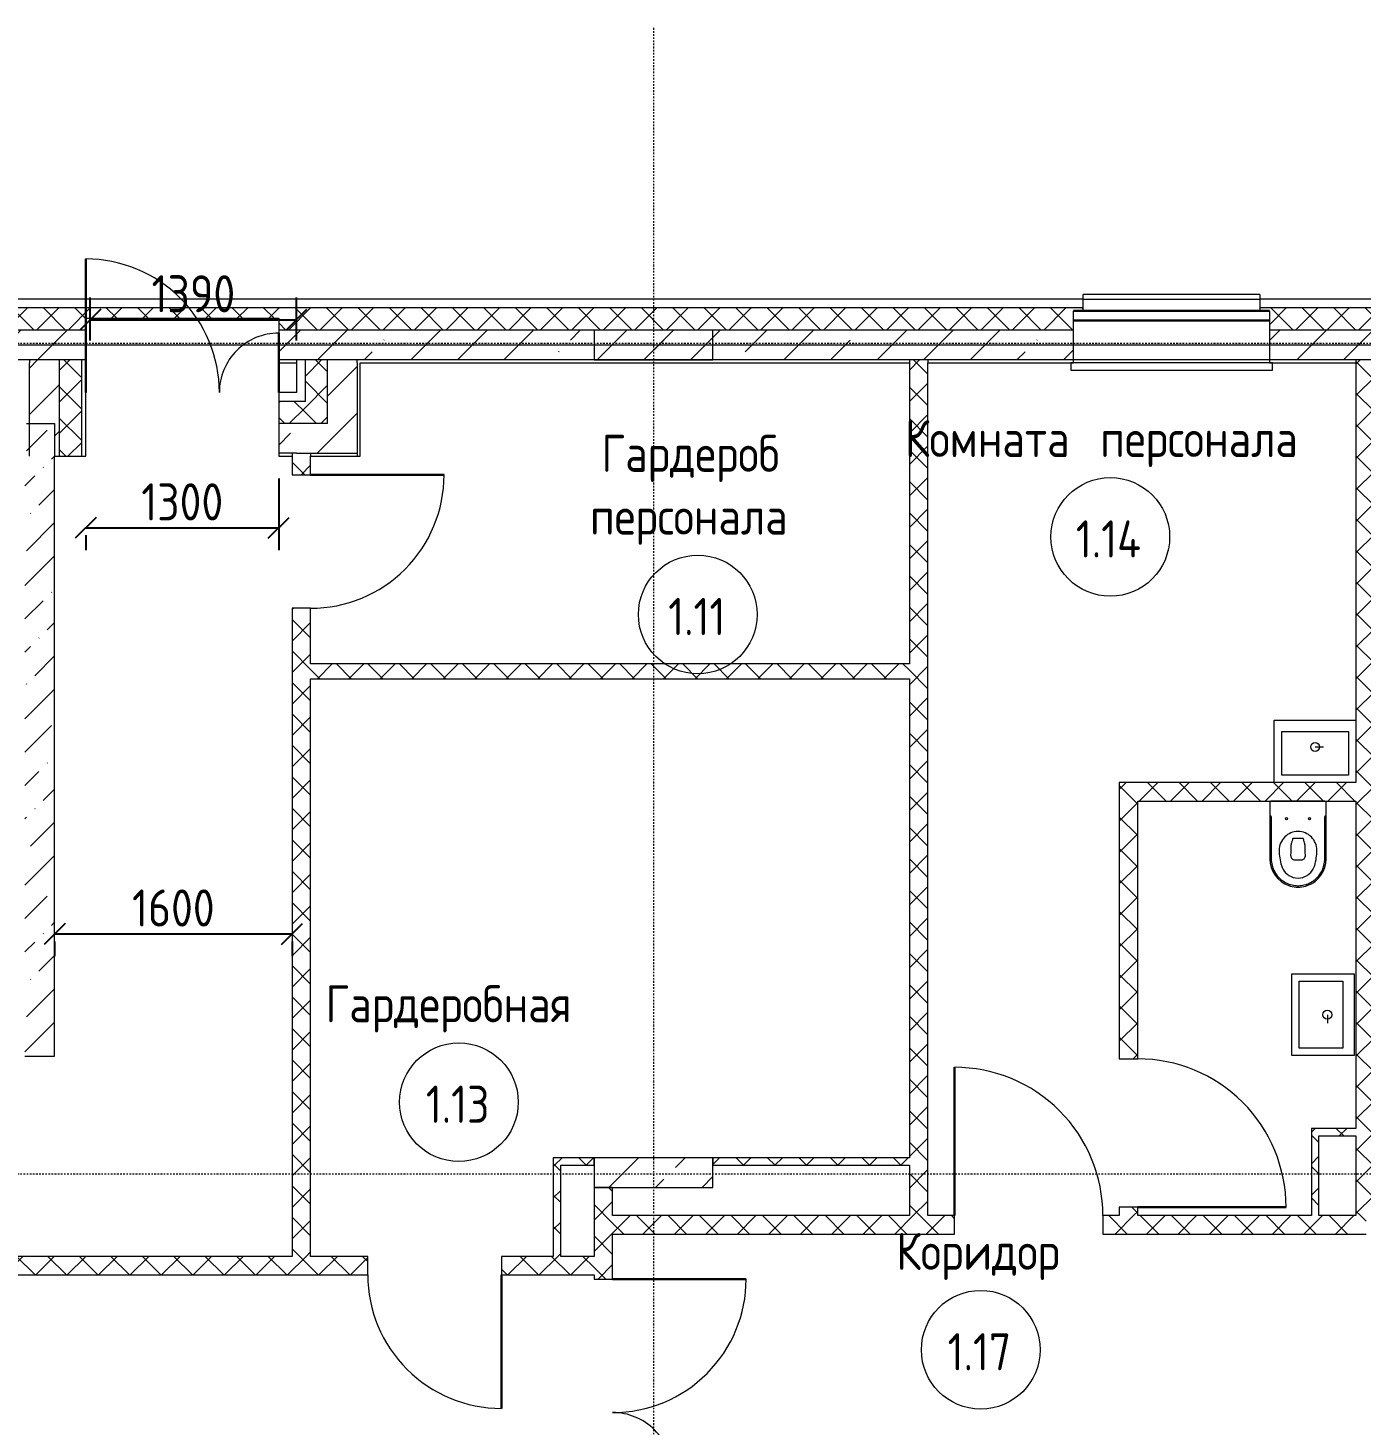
# Model space of a CAD drawing. Header units: millimetres. Extents: x -174154 to -170572, y -111302 to -109817.
# Drawn here: x -173232.3 to -173142.5, y -110225.4 to -110131.2 of the extents above; entities that cross this region are included whole.
import ezdxf

# ---------------------------------------------------------------- set-up
doc = ezdxf.new("R2010")
doc.units = ezdxf.units.MM
doc.linetypes.add('ACAD_ISO02W100', pattern=[15, 12, -3])
doc.linetypes.add('ADSK_Линия сетки', pattern=[21, 12, -3, 3, -3])
doc.layers.get('Defpoints').update_dxf_attribs({"color": 70})
for name, color, linetype, lineweight in [('!Подложка', 252, 'ACAD_ISO02W100', 25), ('SANINDUSA', 7, 'Continuous', 9), ('Двери', 7, 'Continuous', 18), ('Колонны', 7, 'Continuous', 18), ('Марки помещений', 7, 'Continuous', 18), ('Окна', 7, 'Continuous', 18), ('Оси', 7, 'Continuous', 9), ('Остекление', 7, 'Continuous', 30), ('Отлив', 7, 'Continuous', 18), ('Панель', 7, 'Continuous', 18), ('Перекрытия', 7, 'Continuous', 18), ('Подоконник_Верхний брус', 7, 'Continuous', 18), ('Размеры', 7, 'Continuous', 9), ('Сантехнические приборы', 7, 'Continuous', 18), ('Стены', 7, 'Continuous', 18), ('Стены разрез', 7, 'Continuous', 40), ('Стены штриховка', 7, 'Continuous', 18)]:
    doc.layers.add(name, color=color, linetype=linetype, lineweight=lineweight)
doc.styles.add('GOST Common', font='GOST Common.ttf', dxfattribs={"width": 0.9, "height": 250})
doc.dimstyles.new('ADSK_Проверочный', dxfattribs={"dimscale": 304.8, "dimtxt": 251.4287490705518, "dimasz": 0.4639107611548557, "dimexe": 0.4921259842519685, "dimexo": 0.4921259842519685, "dimgap": 0.1640419947506562, "dimtad": 1, "dimdec": 0, "dimdsep": 46, "dimtxsty": 'GOST Common', "dimblk1": 'OBLIQUE', "dimblk2": 'OBLIQUE', "dimsah": 1, "dimcen": 0.09, "dimazin": 0, "dimtfac": 1, "dimtdec": 4, "dimtix": 1, "dimtmove": 0, "dimatfit": 3, "dimfxl": 1, "dimtvp": 1, "dimtolj": 1, "dimtzin": 0, "dimarcsym": 2})
pattern_1 = [(45, (30280.00000000015, 12304.99999999978), (-106.0660171779821, 106.0660171779821), []), (135, (30280.00000000015, 12304.99999999978), (-106.0660171779821, -106.0660171779821), [])]
pattern_2 = [(45, (30280.00000000015, 12304.99999999978), (-314.3089642374204, 314.3089642374204), []), (45, (30594.30900000015, 12304.99999999978), (-314.3089642374204, 314.3089642374204), [222.25, -111.125])]
pattern_3 = [(45, (30280.00000000015, 12304.99999999978), (-314.3089642374204, 314.3089642374204), []), (45, (30594.30900000015, 12304.99999999978), (-314.3089642374204, 314.3089642374204), [555.625, -111.125, 3.353, -107.772])]

# ---------------------------------------------------------------- blocks, each defined once
blk = doc.blocks.new('AC_Дверь_Двупольная_ПВХ - 1260х2080h М-799337-В_АР_ПЭ_01 Этаж')
at = {"layer": 'Панель', "lineweight": 30}
for p, q in [((-650.0000000000084, 62.50000000096064), (-650.0000000000084, 962.5000000009571)), ((649.999999999991, 62.50000000096064), (649.999999999991, 462.5000000009574))]:
    blk.add_line(p, q, dxfattribs=at)
at = {"layer": 'Панель'}
for centre, radius, start, end in [((-650.0000000000116, 62.50000000096064), 899.9999999999973, 359.9999999999941, 90.00000000000004), ((649.9999999999941, 62.50000000096064), 399.9999999999965, 89.99999999999997, 180.0000000000055)]:
    blk.add_arc(centre, radius, start, end, dxfattribs=at)
blk = doc.blocks.new('AC_Дверь_Однопольная_ДеревяннаяНаружная_ГОСТ24698-81 - 860х2080h-799426-В_АР_ПЭ_01 Этаж')
at = {"layer": 'Панель', "lineweight": 30}
blk.add_line((-450.0000000000109, 62.50000000096006), (-450.0000000000109, 962.5000000009602), dxfattribs=at)
at = {"layer": 'Панель'}
blk.add_arc((-450.0000000000108, 62.50000000096006), 900.0000000000008, 3.180554681463517e-14, 90.00000000000011, dxfattribs=at)
blk = doc.blocks.new('AC_Дверь_Двупольная_ПВХ - 1260х2080h М-799339-В_АР_ПЭ_01 Этаж')
at = {"layer": 'Панель', "lineweight": 30}
for p, q in [((-650.0000000000078, 215.0000000009606), (-650.0000000000078, 1115.000000000957)), ((649.9999999999915, 215.0000000009606), (649.9999999999915, 615.0000000009574))]:
    blk.add_line(p, q, dxfattribs=at)
at = {"layer": 'Панель'}
for centre, radius, start, end in [((-650.000000000011, 215.0000000009606), 899.9999999999973, 359.9999999999941, 90.00000000000004), ((649.9999999999947, 215.0000000009606), 399.9999999999965, 89.99999999999997, 180.0000000000055)]:
    blk.add_arc(centre, radius, start, end, dxfattribs=at)
blk = doc.blocks.new('B2B_Окно_1створка - 1280х2060h-715729-В_АР_ПЭ_01 Этаж')
at = {"layer": 'Остекление'}
for p, q in [((-660.0000000000081, 135.0000000000069), (659.9999999999918, 135.0000000000069)), ((-660.0000000000081, 70.00000000098501), (659.9999999999918, 70.00000000098501))]:
    blk.add_line(p, q, dxfattribs=at)
blk = doc.blocks.new('В2В_Подоконник_ПВХ - ПВХ-666027-В_АР_ПЭ_01 Этаж')
at = {"layer": 'Подоконник_Верхний брус'}
for p, q in [((-660.0000000000001, -284.9999999999944), (-660.0000000000001, 0)), ((-660.0000000000001, 0), (660.0000000000001, 0)), ((660.0000000000001, 0), (660.0000000000001, -284.9999999999944)), ((-659.9999999999998, -284.9999999999944), (-680.0000000000007, -284.9999999999951)), ((-680.0000000000006, -284.9999999999951), (-680.0000000000007, -334.9999999999969)), ((-680.0000000000007, -334.9999999999969), (679.9999999999995, -334.999999999999)), ((679.9999999999998, -284.9999999999972), (660.0000000000001, -284.9999999999972)), ((679.9999999999995, -334.999999999999), (679.9999999999998, -284.9999999999972))]:
    blk.add_line(p, q, dxfattribs=at)
blk = doc.blocks.new('B2B_Отлив - Отлив_металлический-622779-В_АР_ПЭ_01 Этаж')
at = {"layer": 'Отлив'}
for p, q in [((-595, 0.999999999999976), (-595, 110.0000000000041)), ((595, 110.0000000000041), (-595, 110.0000000000041)), ((595, 110.0000000000041), (595, 0.9999999999999757)), ((-595, 0), (-595, 0.9999999999999765)), ((-595, 0.999999999999976), (595, 0.999999999999976)), ((-595, 0.9999999999999765), (595, 0.9999999999999765)), ((-595, 0), (595, 0)), ((595, 0.9999999999999765), (595, 0))]:
    blk.add_line(p, q, dxfattribs=at)
blk = doc.blocks.new('Sanitary_Toilets_Sanindusa_New-WC-Care-F-D-Low-Level-Toilet - SanitaSimplesNewWccareDc129011004-639918-В_АР_ПЭ_01 Этаж')
at = {"layer": 'SANINDUSA'}
for p, q in [((72.90087151306633, 635.2174890669789), (62.70699550906687, 631.9981381287276)), ((187.2930044920566, 631.9981381287276), (177.0991284880614, 635.2174890669789)), ((-55.27398889001333, 452.5000000008428), (-55.27398889001333, 168.1330977299406)), ((305.2739888909115, 168.1330977308502), (305.2739888909115, 452.5000000008428)), ((-54.99999999995396, 62.50000000097045), (304.9999999999426, 62.50000000097045))]:
    blk.add_line(p, q, dxfattribs=at)
at = {"layer": 'SANINDUSA', "flags": 128}
for points in [[(184.2724498459292, 623.2943689099723), (179.4979357761071, 624.7070301838609), (174.6515415021505, 625.684960269899), (164.9289575169591, 627.6007532590637), (156.040864044026, 629.3584872688073), (147.1056832100388, 630.9144981419817), (138.1579979830535, 632.1737430028579), (129.1796101150942, 633.0832608478584), (124.9999999998795, 633.3727532469918), (125.058288910956, 633.3693359618491), (124.9416873500815, 633.3693359618491), (120.82038988489, 633.0832608478584), (111.774976602981, 632.1652298689214), (102.7797981308769, 630.8963094189202), (93.89727409290472, 629.3431437059718), (85.07104248393904, 627.6007532590637), (75.34845849806332, 625.684960269899), (70.46460278399269, 624.6977968679116), (65.72755015496902, 623.2943689099723)], [(-64.99999999994736, 452.5000000008428), (-64.99999999994736, 202.6806437718887), (-64.99999999994736, 162.3805060508574), (-64.99999999994736, 72.50000000096168)], [(159.7015708690556, 312.625944614927), (159.7131788729432, 312.6701712620321), (161.4823937419447, 319.3299770360386), (163.2316224280371, 325.6888687620335), (164.7699810561054, 331.0348391540346), (166.3000918930446, 336.1288309109286), (168.7021665280733, 343.7700867660329), (170.8787418898452, 351.1820435529141), (171.9794794920453, 356.0394048698233), (172.4757999178259, 361.2245619309015), (172.9828082028386, 377.5077462199242), (173.5206469889984, 393.8171565540133), (174.0938089789039, 410.3343486788775), (174.6859811249728, 426.8270134928727), (174.4779869908298, 432.2187602529694), (173.4013855458379, 437.498629093915), (171.4846491819276, 442.477703094998), (168.7403023239477, 447.0858573921014), (165.3456911450277, 451.0083794598981), (161.283113062944, 454.2912244808739), (156.9215469058859, 456.6568434248136), (152.2130519150471, 458.2206904900131), (148.6709732570217, 458.8153660300295), (145.0945157561068, 458.9610397820862), (124.9999999998795, 458.8793657019938), (104.905484244107, 458.9610397820862), (101.3290267441061, 458.8153660300295), (97.78694808493715, 458.2206904900131), (93.07845309410271, 456.6568434248136), (88.71688693817944, 454.2912244808739), (84.65430885609575, 451.0083794598981), (81.2596976760409, 447.0858573921014), (78.51535081897059, 442.477703094998), (76.5986144539211, 437.498629093915), (75.52201300892922, 432.2187602529694), (75.31401887501144, 426.8270134928727), (75.90619102085513, 410.3343486788775), (76.47935301099022, 393.8171565540133), (77.01719179805522, 377.5077462199242), (77.52420008215834, 361.2245619309015), (78.0205205079433, 356.0394048698233), (79.12125810991382, 351.1820435529141), (81.2978334730544, 343.7700867660329), (83.69990810808318, 336.1288309109286), (85.23001894411274, 331.0348391540346), (86.76837757195145, 325.6888687620335), (88.51760625895346, 319.3299770360386), (90.28682112704539, 312.6701712620321), (90.29842913207213, 312.625944614927)], [(314.999999999936, 72.50000000096168), (314.999999999936, 162.3805060529019), (314.999999999936, 202.6806437727983), (314.999999999936, 452.5000000008428)], [(158.3120338619766, 312.5201165679107), (147.2268626087998, 312.2778832919998), (137.6574002209467, 312.1572285900361), (128.0636589509484, 312.0995312938952), (125.0000000080454, 312.0929300790288), (121.9363410490121, 312.0995312938952), (112.3425997799147, 312.1572285900361), (102.7731373909355, 312.2778832919998), (91.68796613820909, 312.5201165679107)]]:
    blk.add_lwpolyline(points, dxfattribs=at)
at = {"layer": 'SANINDUSA'}
for centre, radius in [((47.50000000000974, 181.5000000008849), 7.499999999998292), ((202.4999999999788, 181.5000000008849), 7.500000000002643)]:
    blk.add_circle(centre, radius, dxfattribs=at)
for centre, radius, start, end in [((124.9999999998795, 452.5000000008428), 189.9999999999999, 109.1388113209888, 179.9999999999997), ((124.9999999998795, 452.5000000008428), 180.2572564806127, 126.141900767198, 165.5060458425528), ((135.4213655359858, 437.5009523328738), 198.5167225469054, 115.5810583349096, 126.0176848278108), ((122.6442613379916, 465.4834846579133), 167.7611015713831, 109.8325508169712, 115.7715916426471), ((124.9999999998795, 464.4999529619496), 117.0000000000036, 89.99999999999964, 121.5458849957876), ((124.9999999998795, 452.5000000008428), 190.0000000000001, 74.08530106812472, 105.9146989318748), ((124.9999999998795, 464.4999529619496), 117.0000000000038, 58.45411477633111, 89.9999999999997), ((127.3622638328744, 465.4990058550698), 167.7442871565323, 64.22811042890274, 70.16774710359266), ((124.9999999998795, 452.5000000008428), 190.0000000000002, 0, 70.86118867901051), ((114.6037282759333, 437.5430486439364), 198.4679175664406, 53.98102837691921, 64.42022844973091), ((124.9999999998795, 452.5000000008428), 180.257256480613, 14.49395415744667, 53.85809923280164), ((124.8264112720063, 452.4552799098902), 180.10040571475, 165.4784503243433, 179.9857730923607), ((364.99999999989, 394.4999529620132), 367.0000000000072, 163.7397952942954, 179.9999887702499), ((124.9999999998795, 464.4999529619496), 117.0000000000037, 135.5035418329653, 163.7397952942954), ((124.9999999998795, 464.4999529619496), 117.0000000000079, 121.5458849957876, 135.5035418329653), ((124.9999999998795, 464.4999529619496), 117.0000000000124, 44.49645859092544, 58.4541147763311), ((124.9999999998795, 464.4999529619496), 117.0000000000038, 16.26020470570402, 44.49645859092544), ((-115.0000000001309, 394.4999529620132), 367.0000000000034, 1.122974943883814e-05, 16.26020470570403), ((125.0104824319966, 452.4344784179605), 180.2635183662518, 0.02082567568769807, 14.51495090173667), ((124.9999999998795, 394.5000000008517), 127.0000000000016, 179.9999887702501, 269.9999999999997), ((124.9999999998795, 394.5000000008517), 127.0000000000014, 269.9999999999996, 1.122974949735343e-05), ((-61.56057359897374, 162.3634337520962), 3.439468771480958, 179.715602969255, 283.8438516623208), ((-55.87773410491766, 159.3851540199639), 4.873264947958272, 120.6297999501828, 184.2514983593225), ((-60.22643316112536, 168.1661332179996), 4.952554451131515, 292.1318799192277, 359.6178117556594), ((310.2264331608844, 168.1661332189092), 4.952554451131561, 180.3821882443399, 247.8681200807712), ((305.8777341051315, 159.3851540220084), 4.873264947958259, 355.7485016406769, 59.37020004981706), ((311.5514071549745, 162.3750737490527), 3.44859712357738, 256.3502918036463, 0.09025356253062672), ((-54.99999999995396, 72.50000000096168), 9.99999999999773, 179.9999999999999, 269.9999999999997), ((304.9999999999426, 72.50000000096168), 10.00000000000205, 269.9999999999996, 0)]:
    blk.add_arc(centre, radius, start, end, dxfattribs=at)
blk = doc.blocks.new('ADSK_Умывальник со смесителем - Умывальник-246140-В_АР_ПЭ_01 Этаж')
at = {"layer": 'Сантехнические приборы'}
for p, q in [((-275.0000000000001, -420.000000000001), (-275.0000000000001, 0)), ((-275.0000000000001, 0), (275.0000000000007, 0)), ((275.0000000000007, 0), (275.0000000000007, -420.000000000001)), ((-224.9999999999988, -370.0000000000007), (-224.9999999999988, -74.99999999999756)), ((-224.9999999999988, -74.99999999999756), (224.9999999999993, -74.99999999999756)), ((224.9999999999993, -74.99999999999756), (224.9999999999993, -370.0000000000007)), ((1.808209189672272e-12, -179.9999999999982), (57.00000000000185, -179.9999999999984)), ((224.9999999999993, -370.0000000000007), (-224.9999999999988, -370.0000000000007)), ((275.0000000000007, -420.000000000001), (-275, -420.000000000001))]:
    blk.add_line(p, q, dxfattribs=at)
blk.add_circle((0, -180), 30.00000000000002, dxfattribs=at)
blk = doc.blocks.new('AC_Дверь_Однопольная_ДеревяннаяНаружная_ГОСТ24698-81 - 960х2080h ГЛ-799321-В_АР_ПЭ_01 Этаж')
at = {"layer": 'Панель', "lineweight": 30}
blk.add_line((499.9999999999943, 62.50000000096315), (499.9999999999943, 1062.500000000963), dxfattribs=at)
at = {"layer": 'Панель'}
blk.add_arc((499.9999999999942, 62.50000000096315), 999.9999999999992, 89.99999999999987, 180, dxfattribs=at)
blk = doc.blocks.new('AC_Дверь_Однопольная_ДеревяннаяНаружная_ГОСТ24698-81 - 960х2080h Г-799396-В_АР_ПЭ_01 Этаж')
at = {"layer": 'Панель', "lineweight": 30}
blk.add_line((-500.0000000000111, 62.5000000009599), (-500.0000000000111, 1062.50000000096), dxfattribs=at)
at = {"layer": 'Панель'}
blk.add_arc((-500.000000000011, 62.5000000009599), 1000.000000000001, 3.180554681463517e-14, 90.00000000000017, dxfattribs=at)
blk = doc.blocks.new('ADSK_Марка_Помещение_2_ГОСТ21-501-2011 - Имя и Категория-86712-В_АР_ПЭ_01 Этаж')
at = {"layer": 'Марки помещений'}
blk.add_circle((1.928857696959173e-16, -1.244575859722303e-16), 4.000000000000004, dxfattribs=at)
blk = doc.blocks.new('_Oblique')
at = {"color": 0, "linetype": 'ByBlock', "lineweight": -2}
blk.add_line((-0.5, -0.5), (0.5, 0.5), dxfattribs=at)
blk = doc.blocks.new('*D488')
at = {"layer": 'Defpoints', "color": 0, "transparency": 16777216}
for p in [(18194.2301086198, 10584.03893864487), (19794.2301086198, 10584.03893864486), (19794.2301086198, 10484.05403978509)]:
    blk.add_point(p, dxfattribs=at)
at = {"layer": 'Размеры', "color": 0, "lineweight": -2, "transparency": 16777216}
for p, q in [((18194.2301086198, 10484.05403978509), (19794.2301086198, 10484.05403978509)), ((18194.2301086198, 10434.03893864487), (18194.2301086198, 10334.05403978509)), ((19794.2301086198, 10434.03893864486), (19794.2301086198, 10334.05403978509))]:
    blk.add_line(p, q, dxfattribs=at)
at = {"layer": 'Размеры', "color": 0, "lineweight": -2, "transparency": 16777216, "xscale": 141.4, "yscale": 141.4, "zscale": 141.4, "rotation": 180}
blk.add_blockref('_Oblique', (18194.2301086198, 10484.05403978509), dxfattribs=at)
at = {"layer": 'Размеры', "color": 0, "lineweight": -2, "transparency": 16777216, "xscale": 141.4, "yscale": 141.4, "zscale": 141.4}
blk.add_blockref('_Oblique', (19794.2301086198, 10484.05403978509), dxfattribs=at)
at = {"layer": 'Размеры', "color": 0, "lineweight": 20, "transparency": 16777216, "insert": (18994.2301086198, 10659.05403978509), "char_height": 250, "width": 700.5912940203172, "attachment_point": 5, "style": 'GOST Common'}
blk.add_mtext('\\A1;1600', dxfattribs=at)
blk = doc.blocks.new('*D489')
at = {"layer": 'Defpoints', "color": 0, "transparency": 16777216}
for p in [(19824.23008998908, 14625.46021321942), (18434.23009930444, 14334.99999999981), (19824.23008998908, 14334.99999999981)]:
    blk.add_point(p, dxfattribs=at)
at = {"layer": 'Размеры', "color": 0, "lineweight": -2, "transparency": 16777216}
for p, q in [((18434.23009930444, 14484.99999999981), (18434.23009930444, 14775.46021321942)), ((19824.23008998908, 14484.99999999981), (19824.23008998908, 14775.46021321942)), ((18434.23009930444, 14625.46021321942), (19824.23008998908, 14625.46021321942))]:
    blk.add_line(p, q, dxfattribs=at)
at = {"layer": 'Размеры', "color": 0, "lineweight": -2, "transparency": 16777216, "xscale": 141.4, "yscale": 141.4, "zscale": 141.4, "rotation": 180}
blk.add_blockref('_Oblique', (18434.23009930444, 14625.46021321942), dxfattribs=at)
at = {"layer": 'Размеры', "color": 0, "lineweight": -2, "transparency": 16777216, "xscale": 141.4, "yscale": 141.4, "zscale": 141.4}
blk.add_blockref('_Oblique', (19824.23008998908, 14625.46021321942), dxfattribs=at)
at = {"layer": 'Размеры', "color": 0, "lineweight": 20, "transparency": 16777216, "insert": (19129.23009464676, 14800.46021321942), "char_height": 250, "width": 700.5912940203172, "attachment_point": 5, "style": 'GOST Common'}
blk.add_mtext('\\A1;1390', dxfattribs=at)
blk = doc.blocks.new('*D495')
at = {"layer": 'Defpoints', "color": 0, "transparency": 16777216}
for p in [(19704.23009930444, 13705.00000000008), (18404.23009930443, 13322.19444899534), (19704.23009930444, 13222.20955013556)]:
    blk.add_point(p, dxfattribs=at)
at = {"layer": 'Размеры', "color": 0, "lineweight": -2, "transparency": 16777216}
for p, q in [((19704.23009930444, 13555.00000000008), (19704.23009930444, 13072.20955013556)), ((18404.23009930443, 13222.20955013556), (19704.23009930444, 13222.20955013556)), ((18404.23009930443, 13172.19444899534), (18404.23009930443, 13072.20955013556))]:
    blk.add_line(p, q, dxfattribs=at)
at = {"layer": 'Размеры', "color": 0, "lineweight": -2, "transparency": 16777216, "xscale": 141.4, "yscale": 141.4, "zscale": 141.4, "rotation": 180}
blk.add_blockref('_Oblique', (18404.23009930443, 13222.20955013556), dxfattribs=at)
at = {"layer": 'Размеры', "color": 0, "lineweight": -2, "transparency": 16777216, "xscale": 141.4, "yscale": 141.4, "zscale": 141.4}
blk.add_blockref('_Oblique', (19704.23009930444, 13222.20955013556), dxfattribs=at)
at = {"layer": 'Размеры', "color": 0, "lineweight": 20, "transparency": 16777216, "insert": (19054.23009930443, 13397.20955013556), "char_height": 250, "width": 700.5912940203172, "attachment_point": 5, "style": 'GOST Common'}
blk.add_mtext('\\A1;1300', dxfattribs=at)
blk = doc.blocks.new('A$Cb2ab8b70')
at = {"layer": 'Колонны', "lineweight": 20, "true_color": 0x636466}
h = blk.add_hatch(dxfattribs=at)
h.set_pattern_fill('FP_3', color=251, style=0, pattern_type=2)
h.set_pattern_definition(pattern_2)
h.paths.add_polyline_path([(21830.00000000007, 14354.99999999979), (22630.00000000006, 14354.99999999979), (22630.00000000006, 14554.9999999998), (21830.00000000007, 14554.9999999998)])
at = {"layer": 'Стены', "lineweight": 20, "true_color": 0x636466}
h = blk.add_hatch(dxfattribs=at)
h.set_pattern_fill('FP_3', color=251, style=0, pattern_type=2)
h.set_pattern_definition(pattern_2)
h.paths.add_polyline_path([(22629.99999999997, 8774.99999999975), (22629.99999999997, 8974.999999999749), (21829.99999999996, 8974.999999999749), (21829.99999999996, 8774.99999999975), (22195.51533965372, 8774.99999999975)])
at = {"layer": 'Стены разрез', "lineweight": 20, "true_color": 0x636466}
h = blk.add_hatch(dxfattribs=at)
h.set_pattern_fill('FP_1', color=251, style=0, pattern_type=2)
h.set_pattern_definition(pattern_1)
h.paths.add_polyline_path([(30480.00000000003, 14554.99999999977), (30480.00000000003, 14704.99999999977), (29394.93203516043, 14704.99999999977), (29394.93203516043, 14684.99999999978), (29459.93203516045, 14684.99999999978), (29459.93203516045, 14554.99999999978), (30330.00000000005, 14554.99999999978)])
h.paths.add_polyline_path([(28139.93203516043, 14554.99999999978), (28139.93203516045, 14684.99999999979), (28204.93203516045, 14684.99999999978), (28204.93203516045, 14704.99999999978), (26317.43203516043, 14704.99999999978), (26317.43203516043, 14684.99999999979), (26382.43203516044, 14684.99999999979), (26382.43203516044, 14554.99999999978)])
h.paths.add_polyline_path([(25062.43203516043, 14554.99999999979), (25062.43203516043, 14684.99999999979), (25127.43203516043, 14684.99999999979), (25127.43203516043, 14704.99999999979), (14909.99999999998, 14704.99999999982), (14909.99999999998, 14554.99999999981), (18404.23009930445, 14554.99999999981), (18404.23009930445, 14635.00000000104), (19704.23009930444, 14635.00000000104), (19704.23009930444, 14554.99999999981), (22195.51533965372, 14554.9999999998)])
h = blk.add_hatch(dxfattribs=at)
h.set_pattern_fill('FP_4', color=251, style=0, pattern_type=2)
h.set_pattern_definition(pattern_3)
h.paths.add_polyline_path([(30130.00000000006, 14354.99999999977), (30330.00000000005, 14354.99999999977), (30330.00000000005, 14554.99999999978), (29459.93203516045, 14554.99999999978), (29459.93203516045, 14354.99999999977), (29866.22044802616, 14354.99999999977)])
h.paths.add_polyline_path([(28139.93203516043, 14354.99999999977), (28139.93203516043, 14554.99999999978), (26382.43203516044, 14554.99999999978), (26382.43203516044, 14354.99999999978), (27090.00000000004, 14354.99999999978)])
h.paths.add_polyline_path([(25062.43203516043, 14354.99999999978), (25062.43203516043, 14554.99999999979), (19704.23009930444, 14554.99999999981), (19704.23009930444, 14354.9999999998), (24080.00000000003, 14354.99999999979)])
h.paths.add_polyline_path([(18224.23009930443, 14354.99999999981), (18404.23009930444, 14354.99999999981), (18404.23009930445, 14554.99999999981), (14909.99999999998, 14554.99999999981), (14909.99999999998, 14354.99999999982), (14930.00024555411, 14354.99999999982), (14930.00024555411, 14469.99999999983), (15130.00024555411, 14469.99999999983), (15130.00024555411, 14354.99999999982), (18024.23009930444, 14354.99999999981)])
h = blk.add_hatch(dxfattribs=at)
h.set_pattern_fill('FP_4', color=251, style=0, pattern_type=2)
h.set_pattern_definition(pattern_3)
h.paths.add_polyline_path([(18194.23010861979, 13705.00000000008), (18224.23009930443, 13705.00000000008), (18224.23009930443, 14354.99999999981), (18024.23009930444, 14354.99999999981), (18024.23009930444, 13925.00000000008), (18194.23010861979, 13925.00000000008), (18194.23010861979, 13725.00000000008)])
h = blk.add_hatch(dxfattribs=at)
h.set_pattern_fill('FP_1', color=251, style=0, pattern_type=2)
h.set_pattern_definition(pattern_1)
h.paths.add_polyline_path([(18374.23009930445, 13705.00000000008), (18374.23009930445, 14354.99999999981), (18224.23009930443, 14354.99999999981), (18224.23009930443, 13705.00000000008), (18360.16278546749, 13705.00000000008)])
h = blk.add_hatch(dxfattribs=at)
h.set_pattern_fill('FP_1', color=251, style=0, pattern_type=2)
h.set_pattern_definition(pattern_1)
h.paths.add_polyline_path([(20034.23008998908, 13925.00000000008), (20034.23008998908, 14354.9999999998), (19884.23008998909, 14354.9999999998), (19884.23008998909, 13925.00000000008)])
h = blk.add_hatch(dxfattribs=at)
h.set_pattern_fill('FP_4', color=251, style=0, pattern_type=2)
h.set_pattern_definition(pattern_3)
h.paths.add_polyline_path([(20034.23008998908, 13725.00000000007), (20234.23008998908, 13725.00000000007), (20234.23008998908, 14354.9999999998), (20034.23008998908, 14354.9999999998), (20034.23008998908, 13925.00000000008)])
h = blk.add_hatch(dxfattribs=at)
h.set_pattern_fill('FP_1', color=251, style=0, pattern_type=2)
h.set_pattern_definition(pattern_1)
h.paths.add_polyline_path([(24080.00000000003, 8584.999999999776), (24080.00000000003, 14354.99999999979), (23955.00000000002, 14354.99999999979), (23955.00000000002, 8584.999999999776)])
h = blk.add_hatch(dxfattribs=at)
h.set_pattern_fill('FP_1', color=251, style=0, pattern_type=2)
h.set_pattern_definition(pattern_1)
h.paths.add_polyline_path([(27034.04995554197, 8584.999999999767), (27034.04995554197, 8622.499999999767), (27090.00000000002, 8622.499999999767), (27090.00000000004, 14354.99999999978), (26965.00000000005, 14354.99999999978), (26965.00000000005, 8584.999999999767)])
h = blk.add_hatch(dxfattribs=at)
h.set_pattern_fill('FP_1', color=251, style=0, pattern_type=2)
h.set_pattern_definition(pattern_1)
h.paths.add_polyline_path([(19884.23008998909, 13925.00000000008), (19884.23008998909, 14075.00000000008), (19704.23009930444, 14075.00000000008), (19704.23009930444, 13925.00000000008), (19824.23008998908, 13925.00000000008)])
h = blk.add_hatch(dxfattribs=at)
h.set_pattern_fill('FP_2', color=251, style=0, pattern_type=2)
h.set_pattern_definition([(45, (30280.00000000015, 12304.99999999978), (84.1902546884139, 308.6966577151427), [396.875, -79.375, 3.353, -76.02199999999999])])
h.paths.add_polyline_path([(17994.2301086198, 9660.00000000007), (18194.23010861979, 9660.00000000007), (18194.23010861979, 13925.00000000008), (18004.23009930444, 13925.00000000008), (18004.23009930444, 13705.00000000008), (17994.2301086198, 13705.00000000008), (17994.2301086198, 12660.3720025269)])
h = blk.add_hatch(dxfattribs=at)
h.set_pattern_fill('FP_4', color=251, style=0, pattern_type=2)
h.set_pattern_definition(pattern_3)
h.paths.add_polyline_path([(19824.23008998908, 13725.00000000007), (20034.23008998908, 13725.00000000007), (20034.23008998908, 13925.00000000008), (19704.23009930444, 13925.00000000008), (19704.23009930444, 13725.00000000008), (19798.41999328733, 13725.00000000007)])
h = blk.add_hatch(dxfattribs=at)
h.set_pattern_fill('FP_1', color=251, style=0, pattern_type=2)
h.set_pattern_definition(pattern_1)
h.paths.add_polyline_path([(19919.2301086198, 8310.15115239373), (19919.2301086198, 12679.63027817839), (19794.23010861981, 12679.63027817839), (19794.23010861979, 8310.15115239373)])
h.paths.add_polyline_path([(19794.23010861981, 13579.6302781784), (19919.2301086198, 13579.6302781784), (19919.2301086198, 13725.00000000007), (19794.23010861981, 13725.00000000007), (19794.23010861981, 13705.00000000007)])
h = blk.add_hatch(dxfattribs=at)
h.set_pattern_fill('FP_1', color=251, style=0, pattern_type=2)
h.set_pattern_definition(pattern_1)
h.paths.add_polyline_path([(23955.00000000002, 12204.99999999979), (23955.00000000002, 12304.99999999979), (19919.2301086198, 12304.99999999981), (19919.2301086198, 12204.9999999998), (22195.51533965372, 12204.9999999998)])
h = blk.add_hatch(dxfattribs=at)
h.set_pattern_fill('FP_1', color=251, style=0, pattern_type=2)
h.set_pattern_definition(pattern_1)
h.paths.add_polyline_path([(25494.15339220218, 8584.999999999776), (25494.15339220218, 8641.78932188109), (25369.15339220218, 8641.78932188109), (25369.15339220218, 8584.999999999776)])
h.paths.add_polyline_path([(25494.15339220218, 9641.789321881088), (25494.15339220218, 11504.99999999979), (25369.15339220218, 11504.99999999979), (25369.15339220218, 9641.789321881088)])
h = blk.add_hatch(dxfattribs=at)
h.set_pattern_fill('FP_1', color=251, style=0, pattern_type=2)
h.set_pattern_definition(pattern_1)
h.paths.add_polyline_path([(26965.00000000005, 11379.99999999978), (26965.00000000005, 11504.99999999978), (25494.15339220218, 11504.99999999979), (25494.15339220218, 11379.99999999978), (26030.86789383995, 11379.99999999978)])
h = blk.add_hatch(dxfattribs=at)
h.set_pattern_fill('FP_1', color=251, style=0, pattern_type=2)
h.set_pattern_definition(pattern_1)
h.paths.add_polyline_path([(26965.00000000005, 9122.499999999767), (26965.00000000005, 9172.499999999764), (26665.00000000003, 9172.499999999764), (26665.00000000003, 9122.499999999767), (26715.00000000004, 9122.499999999767)])
h = blk.add_hatch(dxfattribs=at)
h.set_pattern_fill('FP_1', color=251, style=0, pattern_type=2)
h.set_pattern_definition(pattern_1)
h.paths.add_polyline_path([(26715.00000000004, 8584.999999999767), (26715.00000000004, 9122.499999999767), (26665.00000000003, 9122.499999999767), (26665.00000000003, 8584.999999999767)])
h = blk.add_hatch(dxfattribs=at)
h.set_pattern_fill('FP_1', color=251, style=0, pattern_type=2)
h.set_pattern_definition(pattern_1)
h.paths.add_polyline_path([(21829.99999999996, 8924.999999999742), (21829.99999999996, 8974.999999999749), (21554.99999999997, 8974.999999999749), (21554.99999999997, 8924.999999999742), (21604.99999999996, 8924.999999999742)])
h = blk.add_hatch(dxfattribs=at)
h.set_pattern_fill('FP_1', color=251, style=0, pattern_type=2)
h.set_pattern_definition(pattern_1)
h.paths.add_polyline_path([(23955.00000000002, 8924.999999999742), (23955.00000000002, 8974.999999999749), (22629.99999999997, 8974.999999999749), (22629.99999999997, 8924.999999999742)])
h = blk.add_hatch(dxfattribs=at)
h.set_pattern_fill('FP_1', color=251, style=0, pattern_type=2)
h.set_pattern_definition(pattern_1)
h.paths.add_polyline_path([(21604.99999999996, 8310.151152393722), (21604.99999999996, 8924.999999999742), (21554.99999999997, 8924.999999999742), (21554.99999999997, 8310.151152393722)])
h = blk.add_hatch(dxfattribs=at)
h.set_pattern_fill('FP_1', color=251, style=0, pattern_type=2)
h.set_pattern_definition(pattern_1)
h.paths.add_polyline_path([(21954.99999999997, 5479.999999999911), (21954.99999999997, 6857.131641570118), (21829.99999999996, 6857.131641570118), (21829.99999999996, 5479.999999999911)])
h.paths.add_polyline_path([(21954.99999999997, 8157.131641570125), (21954.99999999997, 8774.99999999975), (21829.99999999996, 8774.99999999975), (21829.99999999996, 8157.131641570125)])
h = blk.add_hatch(dxfattribs=at)
h.set_pattern_fill('FP_1', color=251, style=0, pattern_type=2)
h.set_pattern_definition(pattern_1)
h.paths.add_polyline_path([(27034.04995554197, 8459.999999999762), (27034.04995554197, 8584.999999999767), (25259.93203516043, 8584.999999999776), (25259.93203516043, 8459.99999999977), (26030.86789383995, 8459.99999999977)])
h.paths.add_polyline_path([(24259.93203516043, 8459.999999999778), (24259.93203516045, 8584.999999999776), (21954.99999999997, 8584.999999999785), (21954.99999999997, 8459.999999999787), (24113.19161674683, 8459.999999999778)])
h = blk.add_hatch(dxfattribs=at)
h.set_pattern_fill('FP_1', color=251, style=0, pattern_type=2)
h.set_pattern_definition(pattern_1)
h.paths.add_polyline_path([(21205.00000000004, 8185.151152393724), (21829.99999999996, 8185.151152393724), (21829.99999999996, 8310.151152393722), (21205.00000000004, 8310.151152393722)])
h.paths.add_polyline_path([(20305.00000000004, 8185.151152393732), (20305.00000000004, 8310.151152393722), (16430, 8310.151152393739), (16430, 8185.15115239375), (20277.83906256061, 8185.151152393732)])
h.paths.add_polyline_path([(15430, 8185.15115239375), (15430, 8310.151152393748), (15130.0002455541, 8310.151152393748), (15130.0002455541, 8185.15115239375)])
at = {"layer": 'Колонны', "color": 251, "lineweight": 20, "true_color": 0x636466}
for p, q in [((22630.00000000006, 14554.9999999998), (21830.00000000006, 14554.9999999998)), ((21830.00000000006, 14554.9999999998), (21830.00000000006, 14354.9999999998)), ((22630.00000000006, 14354.9999999998), (22630.00000000006, 14554.9999999998)), ((21830.00000000006, 14354.9999999998), (22630.00000000006, 14354.9999999998))]:
    blk.add_line(p, q, dxfattribs=at)
at = {"layer": 'Оси', "linetype": 'ADSK_Линия сетки'}
for p, q in [((22229.99999999997, 16592.8583027353), (22229.99999999995, -2195.000000000166)), ((32780.00000000002, 14464.99999999977), (-1856.358330931344, 14464.99999999988)), ((32780.00000000002, 8864.999999999767), (-1856.358330931362, 8864.99999999988))]:
    blk.add_line(p, q, dxfattribs=at)
at = {"layer": 'Перекрытия', "color": 251, "lineweight": 20, "true_color": 0x636466}
blk.add_line((30230.00000000001, 14454.99999999987), (330.0000000000146, 14454.99999999987), dxfattribs=at)
at = {"layer": 'Стены', "color": 251, "lineweight": 20, "true_color": 0x636466}
for p, q in [((25127.43203516044, 14764.99999999979), (26317.43203516041, 14764.99999999979)), ((18404.23009930444, 14354.99999999981), (14909.99999999998, 14354.99999999983)), ((18024.23009930444, 13705.00000000009), (18024.23009930444, 14334.99999999982)), ((30540.00000000003, 14354.99999999978), (19704.23009930444, 14354.99999999981)), ((20234.23008998908, 14334.99999999981), (20234.23008998908, 13705.00000000008)), ((26382.43203516044, 14334.99999999979), (25062.43203516044, 14334.99999999979)), ((19824.23008998908, 13725.00000000008), (19704.23009930444, 13725.00000000008)), ((21829.99999999996, 8974.999999999756), (21829.99999999996, 8924.99999999976)), ((21829.99999999996, 8924.99999999976), (21829.99999999996, 8974.99999999976)), ((22629.99999999996, 8924.999999999756), (22629.99999999996, 8974.999999999756)), ((22629.99999999996, 8974.999999999756), (22629.99999999996, 8924.999999999756)), ((21829.99999999996, 8774.999999999756), (21954.99999999996, 8774.999999999756)), ((21954.99999999996, 8774.999999999758), (21829.99999999996, 8774.999999999758))]:
    blk.add_line(p, q, dxfattribs=at)
at = {"layer": 'Стены разрез', "color": 251, "lineweight": 20, "true_color": 0x636466}
for p, q in [((25127.43203516044, 14764.99999999979), (14909.99999999998, 14764.99999999983)), ((25127.43203516044, 14684.99999999979), (25127.43203516044, 14764.99999999979)), ((28204.93203516044, 14764.99999999978), (26317.43203516041, 14764.99999999979)), ((26317.43203516041, 14764.99999999979), (26317.43203516041, 14684.99999999979)), ((18404.23009930444, 13705.00000000009), (18404.23009930444, 14635.00000000105)), ((18404.23009930444, 14635.00000000105), (19704.23009930444, 14635.00000000104)), ((19704.23009930444, 14635.00000000104), (19704.23009930444, 14334.99999999981)), ((25062.43203516044, 14334.99999999979), (25062.43203516044, 14684.99999999979)), ((25062.43203516044, 14684.99999999979), (25127.43203516044, 14684.99999999979)), ((26317.43203516041, 14684.99999999979), (26382.43203516044, 14684.99999999979)), ((26382.43203516044, 14684.99999999979), (26382.43203516044, 14334.99999999979)), ((19704.23009930444, 14334.99999999981), (19824.23008998908, 14334.99999999981)), ((19824.23008998908, 14334.99999999981), (19824.23008998908, 14135.00000000008)), ((20254.23008998908, 13705.00000000008), (20254.23008998908, 14334.99999999981)), ((20254.23008998908, 14334.99999999981), (23955.00000000003, 14334.9999999998)), ((23955.00000000003, 14334.9999999998), (23955.00000000003, 12304.9999999998)), ((24080.00000000002, 8584.999999999789), (24080.00000000003, 14334.9999999998)), ((24080.00000000003, 14334.9999999998), (25062.43203516044, 14334.99999999979)), ((26382.43203516044, 14334.99999999979), (26965.00000000004, 14334.99999999979)), ((26965.00000000004, 14334.99999999979), (26965.00000000003, 11504.99999999979)), ((19824.23008998908, 14135.00000000008), (19704.23009930444, 14135.00000000008)), ((19704.23009930444, 14135.00000000008), (19704.23009930444, 13705.00000000008)), ((18194.2301086198, 9660.000000000084), (18194.23010861981, 13705.00000000009)), ((18194.23010861981, 13705.00000000009), (18404.23009930444, 13705.00000000009)), ((19704.23009930444, 13705.00000000008), (19794.23010861981, 13705.00000000008)), ((19794.23010861981, 13705.00000000008), (19794.23010861981, 13579.6302781784)), ((19919.23010861981, 13579.6302781784), (19919.23010861981, 13705.00000000008)), ((19919.23010861981, 13705.00000000008), (20254.23008998908, 13705.00000000008)), ((19794.23010861981, 13579.6302781784), (19919.23010861981, 13579.6302781784)), ((19919.23010861981, 12679.6302781784), (19794.23010861981, 12679.6302781784)), ((19794.23010861981, 12679.6302781784), (19794.2301086198, 8310.15115239374)), ((19919.23010861981, 12304.99999999981), (19919.23010861981, 12679.6302781784)), ((23955.00000000003, 12304.9999999998), (19919.2301086198, 12304.99999999981)), ((19919.2301086198, 8310.15115239374), (19919.2301086198, 12204.99999999981)), ((19919.2301086198, 12204.99999999981), (23955.00000000003, 12204.9999999998)), ((23955.00000000003, 12204.9999999998), (23955.00000000002, 8974.999999999754)), ((26965.00000000003, 11504.99999999979), (25369.15339220218, 11504.9999999998)), ((25369.15339220218, 11504.9999999998), (25369.15339220218, 9641.789321881097)), ((25494.15339220218, 11379.99999999979), (26965.00000000003, 11379.99999999979)), ((25494.15339220218, 9641.789321881097), (25494.15339220218, 11379.99999999979)), ((26965.00000000003, 11379.99999999979), (26965.00000000003, 9172.499999999778)), ((17994.2301086198, 9660.000000000084), (18194.2301086198, 9660.000000000084)), ((25369.15339220218, 9641.789321881097), (25494.15339220218, 9641.789321881097)), ((26965.00000000003, 9172.499999999778), (26665.00000000003, 9172.499999999778)), ((26665.00000000003, 9172.499999999778), (26665.00000000003, 8584.999999999778)), ((26715.00000000003, 9122.499999999778), (26965.00000000003, 9122.499999999778)), ((26715.00000000003, 8584.999999999778), (26715.00000000003, 9122.499999999778)), ((26965.00000000003, 9122.499999999778), (26965.00000000003, 8584.999999999778)), ((21829.99999999996, 8974.99999999976), (21554.99999999996, 8974.99999999976)), ((21554.99999999996, 8974.99999999976), (21554.99999999996, 8310.151152393733)), ((22629.99999999996, 8974.999999999756), (21829.99999999996, 8974.999999999756)), ((23955.00000000002, 8974.999999999753), (22629.99999999996, 8974.999999999756)), ((21604.99999999996, 8924.99999999976), (21829.99999999996, 8924.99999999976)), ((21604.99999999996, 8310.151152393733), (21604.99999999996, 8924.99999999976)), ((21829.99999999996, 8924.99999999976), (21829.99999999996, 8774.999999999756)), ((22629.99999999996, 8774.999999999756), (22629.99999999996, 8924.999999999756)), ((22629.99999999996, 8924.999999999756), (23955.00000000002, 8924.999999999753)), ((23955.00000000002, 8924.999999999753), (23955.00000000002, 8584.999999999789)), ((21829.99999999996, 8774.999999999758), (21829.99999999996, 8310.151152393733)), ((21954.99999999996, 8774.999999999756), (22629.99999999996, 8774.999999999756)), ((21954.99999999996, 8584.999999999796), (21954.99999999996, 8774.999999999758)), ((23955.00000000002, 8584.999999999789), (21954.99999999996, 8584.999999999796)), ((24259.93203516043, 8584.999999999789), (24080.00000000002, 8584.999999999789)), ((24259.93203516043, 8459.999999999789), (24259.93203516043, 8584.999999999789)), ((25369.15339220218, 8584.999999999784), (25259.93203516043, 8584.999999999784)), ((25259.93203516043, 8584.999999999784), (25259.93203516043, 8459.999999999785)), ((25369.15339220218, 8641.789321881097), (25369.15339220218, 8584.999999999784)), ((25494.15339220218, 8641.789321881097), (25369.15339220218, 8641.789321881097)), ((25494.15339220218, 8584.999999999784), (25494.15339220218, 8641.789321881097)), ((26665.00000000003, 8584.999999999778), (25494.15339220218, 8584.999999999784)), ((26965.00000000003, 8584.999999999778), (26715.00000000003, 8584.999999999778)), ((21954.99999999996, 8459.999999999798), (24259.93203516043, 8459.999999999789)), ((21954.99999999996, 8157.131641570137), (21954.99999999996, 8459.999999999798)), ((25259.93203516043, 8459.999999999785), (27034.04995554196, 8459.999999999778)), ((19794.2301086198, 8310.15115239374), (16430, 8310.151152393755)), ((20305.00000000004, 8310.151152393739), (19919.2301086198, 8310.15115239374)), ((20305.00000000004, 8185.151152393739), (20305.00000000004, 8310.151152393739)), ((21554.99999999996, 8310.151152393735), (21205.00000000004, 8310.151152393735)), ((21205.00000000004, 8310.151152393735), (21205.00000000004, 8185.151152393735)), ((21829.99999999996, 8310.151152393733), (21604.99999999996, 8310.151152393733)), ((16430, 8185.151152393753), (20305.00000000004, 8185.151152393739)), ((21205.00000000004, 8185.151152393735), (21829.99999999996, 8185.151152393732)), ((21829.99999999996, 8185.151152393732), (21829.99999999996, 8157.131641570137)), ((21829.99999999996, 8157.131641570137), (21954.99999999996, 8157.131641570137))]:
    blk.add_line(p, q, dxfattribs=at)
at = {"layer": 'Стены штриховка', "color": 251, "lineweight": 20, "true_color": 0x636466}
for p, q in [((25127.43203516044, 14704.99999999979), (14909.99999999998, 14704.99999999983)), ((28204.93203516044, 14704.99999999978), (26317.43203516041, 14704.99999999979)), ((18404.23009930444, 14554.99999999981), (14909.99999999998, 14554.99999999983)), ((25062.43203516044, 14554.99999999979), (19704.23009930444, 14554.99999999981)), ((28139.93203516044, 14554.99999999978), (26382.43203516044, 14554.99999999979)), ((18024.23009930444, 14354.99999999982), (18024.23009930444, 14334.99999999982)), ((18224.23009930444, 14354.99999999982), (18224.23009930444, 13705.00000000009)), ((18374.23009930444, 14354.99999999982), (18374.23009930444, 13705.00000000009)), ((19824.23008998908, 14354.99999999981), (19824.23008998908, 14334.99999999981)), ((19884.23008998908, 14075.00000000008), (19884.23008998908, 14354.99999999981)), ((20034.23008998908, 13925.00000000008), (20034.23008998908, 14354.99999999981)), ((20234.23008998908, 14334.99999999981), (20234.23008998908, 14354.99999999981)), ((23955.00000000003, 14354.9999999998), (23955.00000000003, 14334.9999999998)), ((24080.00000000003, 14354.9999999998), (24080.00000000003, 14334.9999999998)), ((26965.00000000004, 14354.99999999979), (26965.00000000004, 14334.99999999979)), ((19884.23008998908, 14075.00000000008), (19704.23009930444, 14075.00000000008)), ((18004.23009930444, 13925.00000000009), (18194.23010861981, 13925.00000000009)), ((18194.23010861981, 13925.00000000009), (18194.23010861981, 13705.00000000009)), ((20034.23008998908, 13925.00000000008), (19704.23009930444, 13925.00000000008)), ((19794.23010861981, 13725.00000000008), (19794.23010861981, 13705.00000000008)), ((19824.23008998908, 13725.00000000008), (20234.23008998908, 13725.00000000008)), ((19919.23010861981, 13725.00000000008), (19919.23010861981, 13705.00000000008))]:
    blk.add_line(p, q, dxfattribs=at)
at = {"layer": 'Двери'}
blk.add_blockref('AC_Дверь_Двупольная_ПВХ - 1260х2080h М-799339-В_АР_ПЭ_01 Этаж', (19054.23009930445, 13920.00000000008), dxfattribs=at)
at = {"layer": 'Двери', "color": 251, "lineweight": 20, "true_color": 0x636466}
for name, p, rotation in [('AC_Дверь_Однопольная_ДеревяннаяНаружная_ГОСТ24698-81 - 860х2080h-799426-В_АР_ПЭ_01 Этаж', (19856.73010861981, 13129.6302781784), 269.9999999999999), ('AC_Дверь_Однопольная_ДеревяннаяНаружная_ГОСТ24698-81 - 960х2080h ГЛ-799321-В_АР_ПЭ_01 Этаж', (25431.65339220218, 9141.78932188109), 269.9999999999999), ('AC_Дверь_Однопольная_ДеревяннаяНаружная_ГОСТ24698-81 - 860х2080h-799426-В_АР_ПЭ_01 Этаж', (20755.00000000003, 8247.651152393737), 180), ('AC_Дверь_Двупольная_ПВХ - 1260х2080h М-799337-В_АР_ПЭ_01 Этаж', (21892.49999999996, 7507.131641570129), 269.9999999999999)]:
    blk.add_blockref(name, p, dxfattribs=dict(at, rotation=rotation))
blk.add_blockref('AC_Дверь_Однопольная_ДеревяннаяНаружная_ГОСТ24698-81 - 960х2080h Г-799396-В_АР_ПЭ_01 Этаж', (24759.93203516044, 8522.499999999787), dxfattribs=at)
at = {"layer": 'Марки помещений', "color": 251, "lineweight": 20, "true_color": 0x636466, "xscale": 99.99999999999993, "yscale": 99.99999999999993, "zscale": 99.99999999999993}
for p in [(25309.57102660282, 13160.98626958631), (22528.80392792932, 12637.98626958631), (20918.7539372446, 9349.579667478745), (24436.03458158596, 7680.2904725464)]:
    blk.add_blockref('ADSK_Марка_Помещение_2_ГОСТ21-501-2011 - Имя и Категория-86712-В_АР_ПЭ_01 Этаж', p, dxfattribs=at)
at = {"layer": 'Окна', "color": 251, "lineweight": 20, "true_color": 0x636466}
for name, p in [('B2B_Отлив - Отлив_металлический-622779-В_АР_ПЭ_01 Этаж', (25722.43203516044, 14684.99999999979)), ('В2В_Подоконник_ПВХ - ПВХ-666027-В_АР_ПЭ_01 Этаж', (25722.43203516044, 14620.00000000077)), ('B2B_Окно_1створка - 1280х2060h-715729-В_АР_ПЭ_01 Этаж', (25722.43203516044, 14549.99999999979))]:
    blk.add_blockref(name, p, dxfattribs=at)
at = {"layer": 'Сантехнические приборы', "color": 251, "lineweight": 20, "true_color": 0x636466}
blk.add_blockref('ADSK_Умывальник со смесителем - Умывальник-246140-В_АР_ПЭ_01 Этаж', (26690.00000000003, 11924.99999999979), dxfattribs=at)
for name, p, rotation in [('Sanitary_Toilets_Sanindusa_New-WC-Care-F-D-Low-Level-Toilet - SanitaSimplesNewWccareDc129011004-639918-В_АР_ПЭ_01 Этаж', (26699.69646377634, 11442.49999999979), 180), ('ADSK_Умывальник со смесителем - Умывальник-246140-В_АР_ПЭ_01 Этаж', (26952.50000000003, 9939.651168863424), 270.0000000000005)]:
    blk.add_blockref(name, p, dxfattribs=dict(at, rotation=rotation))
at = {"layer": 'Марки помещений', "color": 251, "lineweight": 20, "true_color": 0x636466, "char_height": 249.9999999999997, "attachment_point": 1, "style": 'GOST Common'}
for s, insert, width in [('Комната', (23925.65775347641, 13949.65212445618), 1500.758999999998), ('Гардероб', (21879.73127980291, 13849.65212445618), 1580.126062499999), ('персонала', (25241.29837847641, 13949.65212445618), 1767.720937499998), ('персонала', (21802.34065480291, 13426.31879112285), 1767.720937499998), ('1.14', (25077.20775347641, 13272.3783611816), 569.9998124999994), ('1.11', (22329.74065480291, 12749.3783611816), 490.6327499999996), ('Гардеробная', (20019.94066411819, 10138.24552234861), 2186.201812499998), ('1.13', (20695.84066411819, 9460.971759074031), 548.3542499999995), ('Коридор', (23867.52130845955, 8468.95632741627), 1385.315999999998), ('1.17', (24213.12130845955, 7791.682564141687), 548.3542499999995)]:
    blk.add_mtext(s, dxfattribs=dict(at, insert=insert, width=width))
at = {"layer": 'Размеры', "lineweight": 20}
dim = blk.add_linear_dim(base=(19824.23008998908, 14625.46021321942), p1=(18434.23009930444, 14334.99999999981), p2=(19824.23008998908, 14334.99999999981), dimstyle='ADSK_Проверочный', override={"dimpost": '<>', "dimfxl": 1389.999990684641}, dxfattribs=at)
dim.commit()
dim.dimension.update_dxf_attribs({"geometry": '*D489', "text_midpoint": (19129.23009464676, 14800.46021321942)})
at = {"layer": 'Размеры', "color": 251, "lineweight": 20, "true_color": 0x636466}
for base, p1, p2, override, picture, middle in [((19704.23009930444, 13222.20955013556), (18404.23009930443, 13322.19444899534), (19704.23009930444, 13705.00000000008), {"dimpost": '<>', "dimfxl": 1355.190056737451}, '*D495', (19054.23009930443, 13397.20955013556)), ((19794.2301086198, 10484.05403978509), (18194.2301086198, 10584.03893864487), (19794.2301086198, 10584.03893864486), {"dimpost": '<>', "dimfxl": 1600}, '*D488', (18994.2301086198, 10659.05403978509))]:
    dim = blk.add_linear_dim(base=base, p1=p1, p2=p2, dimstyle='ADSK_Проверочный', override=override, dxfattribs=at)
    dim.commit()
    dim.dimension.update_dxf_attribs({"geometry": picture, "text_midpoint": middle})

msp = doc.modelspace()

# ---------------------------------------------------------------- block references
at = {"layer": '!Подложка', "ltscale": 20, "xscale": 0.01, "yscale": 0.01, "zscale": 0.01}
msp.add_blockref('A$Cb2ab8b70', (-173412.4511532319, -110297.1334066303), dxfattribs=at)

doc.saveas('drawing.dxf')
